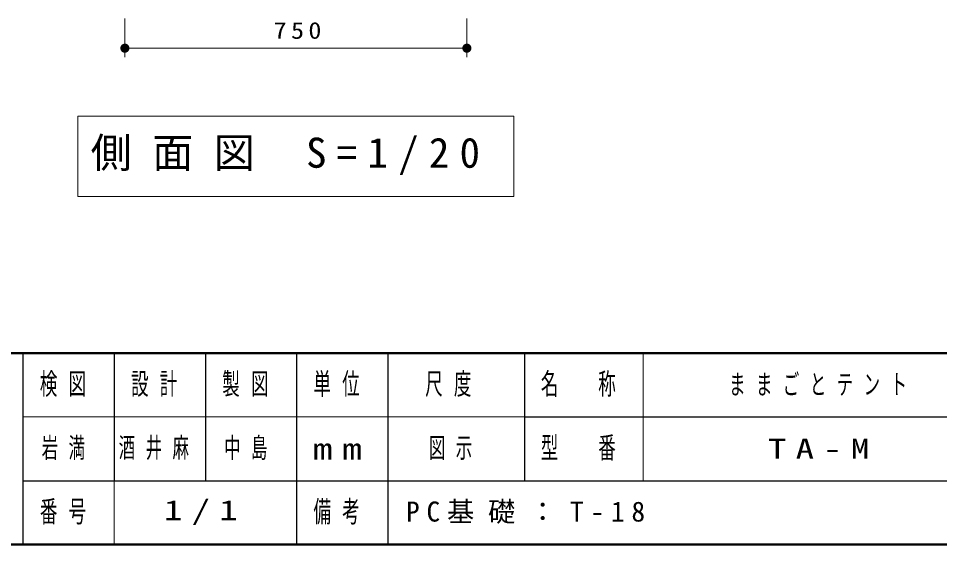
# Model space of a CAD drawing. Units: millimetres on the paper, scale 1:20. Extents: x -385 to 0, y 0 to 267.
# Drawn here: x -243 to -142, y 0 to 57.7 of the extents above; entities that cross this region are included whole.
import ezdxf

# ---------------------------------------------------------------- set-up
doc = ezdxf.new("R2010")
doc.units = ezdxf.units.MM
doc.layers.add('LY_1', color=7, linetype='Continuous', lineweight=13)
doc.styles.add('ＭＳ ゴシック', font='')
doc.styles.get('ＭＳ ゴシック').set_extended_font_data('MS Gothic')

# ---------------------------------------------------------------- blocks, each defined once
blk = doc.blocks.new('filled_dot')
at = {"color": 0, "linetype": 'Continuous', "lineweight": -2, "const_width": 1.25}
blk.add_lwpolyline([(-0.625, 0, 1), (0.625, 0, 1)], format="xyb", close=True, dxfattribs=at)

msp = doc.modelspace()

# ---------------------------------------------------------------- linework, layer by layer
at = {"layer": 'LY_1'}
for p, q in [((-231.327, 57.685), (-231.327, 53.423)), ((-193.827, 57.685), (-193.827, 53.423)), ((-193.827, 54.423), (-231.327, 54.423)), ((-236.477, 46.962), (-236.477, 38.162)), ((-188.677, 46.962), (-236.477, 46.962)), ((-188.677, 38.162), (-188.677, 46.962)), ((-236.477, 38.162), (-188.677, 38.162)), ((-174.5, 21), (-174.5, 7)), ((-242.5, 14), (-187.5, 14)), ((-232.5, 7), (-232.5, 0))]:
    msp.add_line(p, q, dxfattribs=at)
at = {"layer": 'LY_1', "lineweight": 50}
for p, q in [((-385, 21), (0, 21)), ((-385, 0), (0, 0))]:
    msp.add_line(p, q, dxfattribs=at)
at = {"layer": 'LY_1', "lineweight": 25}
for p, q in [((-242.5, 21), (-242.5, 0)), ((-232.5, 21), (-232.5, 7)), ((-222.5, 21), (-222.5, 7)), ((-212.5, 21), (-212.5, 0)), ((-202.5, 21), (-202.5, 7)), ((-187.5, 21), (-187.5, 7)), ((-187.5, 14), (-70, 14)), ((-242.5, 7), (0, 7)), ((-202.5, 7), (-202.5, 0))]:
    msp.add_line(p, q, dxfattribs=at)

# ---------------------------------------------------------------- block references
at = {"layer": 'LY_1', "xscale": 0.4, "yscale": 0.4}
msp.add_blockref('filled_dot', (-231.327, 54.423), dxfattribs=at)
at = {"layer": 'LY_1', "xscale": 0.4, "yscale": 0.4, "rotation": 180}
msp.add_blockref('filled_dot', (-193.827, 54.423), dxfattribs=at)

# ---------------------------------------------------------------- texts
at = {"layer": 'LY_1', "style": 'ＭＳ ゴシック'}
for s, insert, char_height, attachment_point in [('\\T1.33;\\W1.15;750', (-212.162, 55.423), 1.833, 8), ('\\T1.5;側面図\\~S=1/20', (-235.077, 42.562), 3.299, 4), ('\\T1.64;\\W0.6;検図', (-237.5, 17.5), 2.346, 5), ('\\T1.64;\\W0.6;設計', (-227.5, 17.5), 2.346, 5), ('\\T1.64;\\W0.6;製図', (-217.5, 17.5), 2.346, 5), ('\\T1.64;\\W0.6;単位', (-207.5, 17.5), 2.346, 5), ('\\T1.64;\\W0.6;尺度', (-195.25, 17.5), 2.346, 5), ('\\T1.64;\\W0.6;名\u3000称', (-181, 17.5), 2.346, 5), ('\\T1.64;\\W0.6;ままごとテント', (-154.75, 17.5), 2.199, 5), ('\\T1.64;\\W0.6;型\u3000番', (-181, 10.5), 2.346, 5), ('\\T1.64;\\W0.6;岩満', (-237.5, 10.5), 2.199, 5), ('\\T1.64;\\W0.6;酒井麻', (-232, 10.5), 2.199, 4), ('\\T1.64;\\W0.6;中島', (-217.5, 10.5), 2.199, 5), ('\\T1.64;\\W0.6;図示', (-198, 10.5), 2.199, 4), ('\\T1.5;\\W1.35;TA-M', (-154.75, 10.5), 2.199, 5), ('\\T1.5;\\W1.35;mm', (-207.5, 10.5), 2.346, 5), ('\\T1.64;\\W0.6;番号', (-237.5, 3.5), 2.346, 5), ('\\T1.64;\\W0.6;備考', (-207.5, 3.5), 2.346, 5), ('\\T1.5;\\W1.35;1/1', (-222.5, 3.5), 2.199, 5), ('\\T1.5;PC基礎：T-18', (-200.5, 3.5), 2.199, 4)]:
    msp.add_mtext(s, dxfattribs=dict(at, insert=insert, char_height=char_height, attachment_point=attachment_point))

doc.saveas('drawing.dxf')
